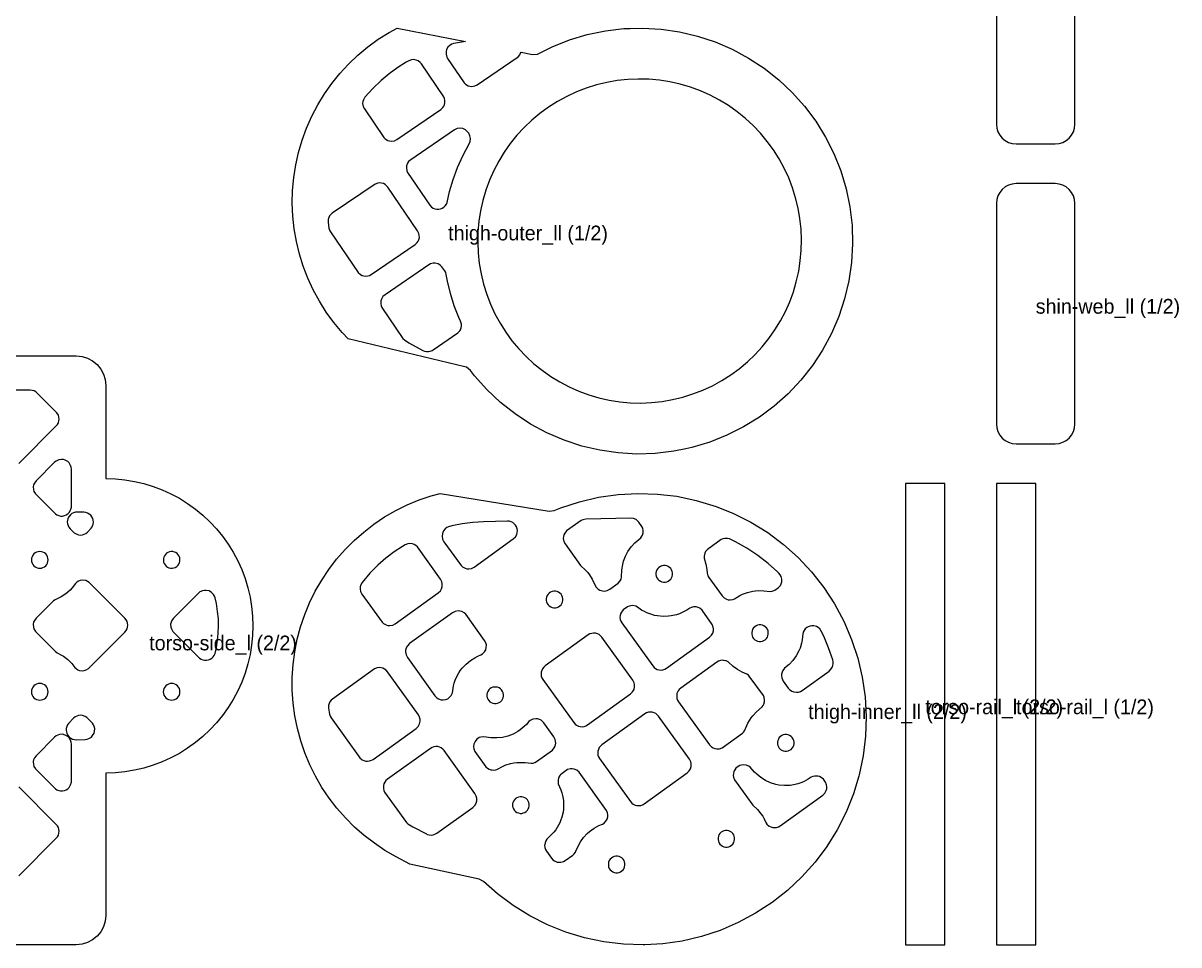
# Model space of a CAD drawing. Header units: millimetres. Extents: x 6 to 405, y 6 to 378.
# Drawn here: x 169.4 to 405, y 6 to 193.8 of the extents above; entities that cross this region are included whole.
import ezdxf

# ---------------------------------------------------------------- set-up
doc = ezdxf.new("R2010")
doc.units = ezdxf.units.MM
doc.layers.add('CUT', color=1, linetype='Continuous')
doc.layers.add('NOTE', color=3, linetype='Continuous')

msp = doc.modelspace()

# ---------------------------------------------------------------- linework, layer by layer
at = {"layer": 'CUT'}
for points in [[(367.8, 218.2), (367.8, 173.2), (367.88, 172.42), (368.1, 171.67), (368.47, 170.98), (368.97, 170.37), (369.58, 169.87), (370.27, 169.5), (371.02, 169.28), (371.8, 169.2), (379.8, 169.2), (380.58, 169.28), (381.33, 169.5), (382.02, 169.87), (382.63, 170.37), (383.13, 170.98), (383.5, 171.67), (383.72, 172.42), (383.8, 173.2), (383.8, 218.2)], [(12, 126), (180.28, 126), (181.45, 125.88), (182.57, 125.54), (183.61, 124.99), (184.52, 124.24), (185.27, 123.33), (185.82, 122.3), (186.16, 121.17), (186.28, 120), (186.28, 101), (188.24, 100.94), (190.19, 100.74), (192.13, 100.42), (194.04, 99.98), (195.92, 99.41), (197.76, 98.72), (199.55, 97.91), (201.28, 96.98), (202.94, 95.94), (204.54, 94.8), (206.06, 93.56), (207.49, 92.21), (208.83, 90.78), (210.08, 89.26), (211.22, 87.67), (212.26, 86), (213.18, 84.27), (213.99, 82.48), (214.68, 80.64), (215.25, 78.76), (215.7, 76.85), (216.02, 74.92), (216.21, 72.96), (216.28, 71), (216.21, 69.04), (216.02, 67.08), (215.7, 65.15), (215.25, 63.24), (214.68, 61.36), (213.99, 59.52), (213.18, 57.73), (212.26, 56), (211.22, 54.33), (210.08, 52.74), (208.83, 51.22), (207.49, 49.79), (206.06, 48.44), (204.54, 47.2), (202.94, 46.06), (201.28, 45.02), (199.55, 44.09), (197.76, 43.28), (195.92, 42.59), (194.04, 42.02), (192.13, 41.58), (190.19, 41.26), (188.24, 41.06), (186.28, 41), (186.28, 12), (186.16, 10.83), (185.82, 9.7), (185.27, 8.67), (184.52, 7.76), (183.61, 7.01), (182.57, 6.46), (181.45, 6.12), (180.28, 6), (12, 6)], [(168.55, 104.09), (176.19, 111.72), (176.44, 112.03), (176.62, 112.37), (176.73, 112.75), (176.77, 113.14), (176.73, 113.53), (176.62, 113.9), (176.32, 114.41), (172.32, 118.41), (172.02, 118.66), (171.67, 118.85), (171.3, 118.96), (170.91, 119), (163.36, 119)], [(168.55, 20.09), (176.19, 27.72), (176.44, 28.03), (176.62, 28.37), (176.73, 28.75), (176.77, 29.14), (176.73, 29.53), (176.62, 29.9), (176.44, 30.25), (176.19, 30.55), (168.55, 38.19)]]:
    msp.add_lwpolyline(points, dxfattribs=at)
for points in [[(337.72, 141.29), (336.85, 137.6), (335.66, 134.01), (334.17, 130.53), (332.37, 127.19), (330.29, 124.03), (327.95, 121.05), (325.35, 118.3), (322.53, 115.78), (319.49, 113.51), (316.27, 111.52), (312.89, 109.82), (309.37, 108.42), (305.75, 107.33), (304.49, 107.07), (302.04, 106.56), (298.28, 106.11), (294.49, 106), (290.71, 106.22), (286.96, 106.76), (283.28, 107.63), (279.68, 108.82), (276.2, 110.31), (272.87, 112.11), (269.7, 114.19), (266.73, 116.53), (263.97, 119.13), (261.45, 121.95), (260.63, 123.05), (259.82, 123.69), (259.49, 123.8), (235.72, 129.46), (234.44, 130.8), (232.77, 132.81), (231.23, 134.93), (229.82, 137.14), (228.57, 139.44), (227.47, 141.81), (226.53, 144.25), (225.75, 146.75), (225.13, 149.3), (224.69, 151.88), (224.41, 154.48), (224.3, 157.09), (224.36, 159.71), (224.6, 162.32), (225, 164.9), (225.58, 167.46), (226.32, 169.97), (227.22, 172.43), (228.28, 174.82), (229.49, 177.14), (230.86, 179.37), (232.36, 181.51), (234.01, 183.55), (235.78, 185.47), (237.68, 187.28), (239.69, 188.96), (241.8, 190.5), (244.01, 191.9), (245.67, 192.8), (259.61, 190.08), (257.66, 189.74), (257.15, 189.62), (256.78, 189.5), (256.45, 189.3), (256.03, 188.9), (255.75, 188.4), (255.65, 188.03), (255.63, 187.45), (255.78, 186.89), (255.96, 186.56), (259.33, 181.62), (259.61, 181.34), (260.12, 181.04), (260.5, 180.93), (260.89, 180.9), (261.47, 180.99), (261.99, 181.24), (270.11, 186.77), (270.41, 187.02), (270.66, 187.32), (270.84, 187.67), (270.91, 187.88), (273.24, 187.43), (274.27, 187.5), (277.27, 188.98), (280.79, 190.39), (284.41, 191.48), (288.12, 192.25), (291.88, 192.69), (293.16, 192.73), (295.67, 192.8), (299.45, 192.59), (303.19, 192.04), (306.88, 191.17), (310.48, 189.98), (313.95, 188.49), (317.29, 186.69), (320.45, 184.62), (323.43, 182.27), (326.18, 179.68), (328.7, 176.85), (330.97, 173.81), (332.96, 170.59), (334.66, 167.21), (336.06, 163.69), (337.15, 160.07), (337.92, 156.36), (338.37, 152.6), (338.48, 148.81), (338.26, 145.03), (337.72, 141.29)], [(255.31, 177.18), (255.42, 177.66), (255.42, 178.05), (255.34, 178.43), (255.18, 178.79), (250.64, 185.49), (250.39, 185.79), (249.92, 186.13), (249.55, 186.28), (248.97, 186.36), (248.58, 186.32), (248.03, 186.12), (247.51, 185.83), (245.8, 184.74), (244.05, 183.47), (242.39, 182.09), (240.73, 180.51), (239.08, 178.69), (238.79, 178.19), (238.67, 177.81), (238.64, 177.42), (238.73, 176.84), (238.99, 176.31), (242.96, 170.48), (243.24, 170.21), (243.75, 169.91), (244.13, 169.8), (244.52, 169.76), (245.1, 169.85), (245.62, 170.11), (254.55, 176.18), (254.98, 176.58), (255.2, 176.91), (255.31, 177.18)], [(327.02, 141.12), (327.5, 143.23), (327.83, 145.37), (328.03, 147.52), (328.08, 149.67), (327.99, 151.83), (327.76, 153.98), (327.39, 156.11), (326.88, 158.21), (326.24, 160.27), (325.46, 162.28), (324.55, 164.24), (323.52, 166.14), (322.37, 167.96), (321.09, 169.71), (319.71, 171.36), (318.22, 172.93), (316.63, 174.39), (314.95, 175.75), (313.19, 176.99), (311.34, 178.12), (309.43, 179.12), (307.46, 179.99), (305.43, 180.74), (303.36, 181.35), (301.25, 181.82), (299.12, 182.15), (296.96, 182.35), (294.81, 182.4), (292.65, 182.31), (290.5, 182.08), (288.37, 181.71), (286.27, 181.2), (284.21, 180.56), (282.2, 179.78), (280.24, 178.88), (278.34, 177.84), (276.52, 176.69), (274.77, 175.41), (273.12, 174.03), (271.55, 172.54), (270.09, 170.95), (268.73, 169.27), (267.49, 167.51), (266.36, 165.66), (265.36, 163.75), (264.49, 161.78), (263.74, 159.75), (263.13, 157.68), (262.66, 155.57), (262.33, 153.44), (262.13, 151.29), (262.08, 149.13), (262.17, 146.97), (262.4, 144.82), (262.77, 142.7), (263.28, 140.6), (263.92, 138.54), (264.7, 136.52), (265.6, 134.56), (266.64, 132.67), (267.79, 130.84), (269.07, 129.1), (270.45, 127.44), (271.94, 125.87), (273.53, 124.41), (275.21, 123.06), (276.97, 121.81), (278.82, 120.69), (280.73, 119.68), (282.7, 118.81), (284.73, 118.07), (286.8, 117.46), (288.91, 116.98), (291.04, 116.65), (293.19, 116.46), (295.35, 116.4), (297.51, 116.49), (299.66, 116.72), (301.79, 117.09), (303.88, 117.6), (305.95, 118.24), (307.96, 119.02), (309.92, 119.93), (311.82, 120.96), (313.64, 122.12), (315.38, 123.39), (317.04, 124.77), (318.61, 126.26), (320.07, 127.85), (321.43, 129.53), (322.67, 131.3), (323.79, 133.14), (324.8, 135.05), (325.67, 137.03), (326.42, 139.05), (327.02, 141.12)], [(260.54, 169.71), (260.6, 170.27), (260.51, 170.84), (260.26, 171.35), (259.89, 171.82), (259.59, 172.07), (259.05, 172.31), (258.47, 172.39), (257.89, 172.3), (257.37, 172.05), (248.44, 165.97), (248, 165.58), (247.79, 165.25), (247.6, 164.69), (247.56, 164.3), (247.65, 163.72), (247.81, 163.36), (252.3, 156.74), (252.69, 156.31), (253.01, 156.1), (253.37, 155.95), (253.75, 155.88), (254.13, 155.87), (254.51, 155.95), (254.87, 156.09), (255.2, 156.3), (255.48, 156.57), (255.7, 156.89), (255.85, 157.24), (256.36, 159.47), (257.08, 161.91), (257.98, 164.37), (259.04, 166.77), (260.4, 169.35), (260.54, 169.71)], [(250.08, 149.67), (250.19, 150.15), (250.18, 150.54), (250.1, 150.93), (249.85, 151.45), (243.77, 160.38), (243.52, 160.68), (243.22, 160.93), (242.87, 161.11), (242.49, 161.22), (242.1, 161.26), (241.71, 161.22), (241.16, 161.01), (232.44, 155.1), (232.14, 154.84), (231.9, 154.54), (231.72, 154.19), (231.6, 153.82), (231.58, 153.23), (231.76, 152.05), (231.88, 151.64), (232.08, 151.27), (237.73, 142.97), (238.17, 142.58), (238.51, 142.4), (238.89, 142.29), (239.28, 142.26), (239.67, 142.3), (240.04, 142.41), (240.39, 142.6), (249.32, 148.68), (249.75, 149.07), (249.96, 149.4), (250.08, 149.67)], [(383.8, 157.1), (383.72, 157.88), (383.5, 158.63), (383.13, 159.32), (382.63, 159.93), (382.02, 160.43), (381.33, 160.8), (380.58, 161.02), (379.8, 161.1), (371.8, 161.1), (371.02, 161.02), (370.27, 160.8), (369.58, 160.43), (368.97, 159.93), (368.47, 159.32), (368.1, 158.63), (367.88, 157.88), (367.8, 157.1), (367.8, 112.1), (367.88, 111.32), (368.1, 110.57), (368.47, 109.88), (368.97, 109.27), (369.58, 108.77), (370.27, 108.4), (371.02, 108.18), (371.8, 108.1), (379.8, 108.1), (380.58, 108.18), (381.33, 108.4), (382.02, 108.77), (382.63, 109.27), (383.13, 109.88), (383.5, 110.57), (383.72, 111.32), (383.8, 112.1), (383.8, 157.1)], [(258.7, 131.69), (258.77, 132.08), (258.75, 132.48), (258.72, 132.68), (258.59, 133.06), (258.24, 133.82), (257.32, 136.2), (256.54, 138.7), (255.92, 141.24), (255.69, 142.55), (255.57, 142.96), (255.37, 143.33), (254.79, 144.17), (254.51, 144.44), (254.01, 144.74), (253.43, 144.88), (253.04, 144.88), (252.47, 144.73), (252.13, 144.54), (243.2, 138.47), (242.77, 138.07), (242.47, 137.56), (242.36, 137.19), (242.34, 136.6), (242.42, 136.22), (242.57, 135.86), (246.86, 129.55), (247.17, 129.26), (248.08, 128.69), (250.88, 127.13), (251.24, 126.97), (251.64, 126.88), (252.04, 126.88), (252.43, 126.96), (252.8, 127.11), (252.98, 127.22), (258.06, 130.69), (258.34, 130.97), (258.45, 131.14), (258.55, 131.31), (258.7, 131.69)], [(171.59, 99.72), (171.51, 99.33), (171.54, 98.75), (171.65, 98.37), (171.95, 97.87), (176.01, 93.81), (176.33, 93.6), (176.7, 93.45), (177.08, 93.37), (177.47, 93.37), (177.86, 93.45), (178.22, 93.6), (178.55, 93.81), (178.82, 94.09), (179.12, 94.59), (179.27, 95.16), (179.28, 102.91), (179.24, 103.3), (179.12, 103.68), (178.82, 104.18), (178.55, 104.46), (178.04, 104.76), (177.67, 104.87), (177.28, 104.91), (176.7, 104.83), (176.17, 104.58), (175.86, 104.33), (172.09, 100.55), (171.74, 100.08), (171.59, 99.72)], [(357.3, 100), (349.3, 100), (349.3, 6), (357.3, 6), (357.3, 100)], [(375.8, 100), (367.8, 100), (367.8, 6), (375.8, 6), (375.8, 100)], [(340.65, 44.55), (339.83, 40.62), (339.74, 40.35), (338.66, 36.78), (337.17, 33.06), (335.36, 29.47), (333.25, 26.06), (330.84, 22.85), (328.17, 19.86), (325.24, 17.11), (322.09, 14.63), (318.73, 12.44), (315.19, 10.54), (311.5, 8.96), (307.69, 7.71), (303.78, 6.79), (299.81, 6.22), (296.16, 6.02), (295.81, 6), (291.8, 6.13), (287.81, 6.6), (283.88, 7.42), (280.04, 8.59), (276.32, 10.08), (272.74, 11.89), (269.33, 14), (266.11, 16.41), (263.29, 18.94), (262.38, 19.4), (248.28, 22.45), (245.46, 23.93), (243.19, 25.24), (241.02, 26.69), (238.94, 28.28), (236.97, 30.01), (235.11, 31.86), (233.39, 33.82), (231.79, 35.9), (230.33, 38.07), (229.02, 40.34), (227.86, 42.68), (226.86, 45.1), (226.01, 47.58), (225.33, 50.11), (224.82, 52.67), (224.48, 55.27), (224.3, 57.88), (224.3, 60.5), (224.47, 63.11), (224.81, 65.7), (225.32, 68.27), (225.99, 70.8), (226.83, 73.28), (227.83, 75.7), (228.98, 78.05), (230.29, 80.32), (231.74, 82.5), (233.33, 84.57), (235.06, 86.54), (236.91, 88.4), (238.87, 90.12), (240.95, 91.72), (243.12, 93.18), (245.39, 94.49), (247.73, 95.65), (250.15, 96.65), (252.63, 97.5), (254.46, 97.99), (276.66, 94.36), (277.69, 94.47), (279.01, 95.03), (282.82, 96.28), (286.73, 97.2), (290.7, 97.77), (294.7, 97.99), (298.72, 97.86), (302.7, 97.39), (306.63, 96.56), (310.66, 95.33), (314.19, 93.91), (317.78, 92.1), (321.19, 89.99), (324.4, 87.58), (327.39, 84.91), (330.14, 81.98), (332.62, 78.83), (334.81, 75.47), (336.71, 71.93), (338.29, 68.24), (339.54, 64.43), (340.46, 60.52), (341.03, 56.55), (341.25, 52.55), (341.12, 48.53), (340.65, 44.55)], [(178.55, 92.8), (178.45, 92.21), (178.49, 91.81), (178.6, 91.43), (178.78, 91.08), (179.04, 90.77), (179.87, 89.95), (180.37, 89.65), (180.75, 89.54), (181.14, 89.5), (181.53, 89.54), (181.9, 89.65), (182.25, 89.84), (182.55, 90.09), (183.32, 90.87), (183.54, 91.19), (183.74, 91.74), (183.78, 92.12), (183.75, 92.51), (183.64, 92.88), (183.46, 93.22), (183.22, 93.53), (182.93, 93.78), (182.59, 93.97), (182.23, 94.09), (181.84, 94.14), (180.52, 94.18), (180.12, 94.16), (179.74, 94.05), (179.38, 93.88), (179.07, 93.63), (178.7, 93.16), (178.55, 92.8)], [(270.05, 89.63), (270.15, 90.01), (270.18, 90.4), (270.13, 90.78), (270, 91.15), (269.81, 91.49), (269.55, 91.79), (269.24, 92.03), (268.89, 92.2), (268.52, 92.31), (268.13, 92.33), (263.29, 92.22), (261.08, 92.07), (258.94, 91.79), (256.82, 91.37), (256.12, 91.18), (255.78, 91.01), (255.47, 90.78), (255.11, 90.33), (254.89, 89.79), (254.83, 89.22), (254.94, 88.65), (255.2, 88.14), (258.7, 83.29), (258.99, 83.02), (259.5, 82.74), (259.88, 82.63), (260.27, 82.61), (260.85, 82.71), (261.37, 82.98), (269.34, 88.71), (269.76, 89.12), (270.05, 89.63)], [(295.67, 89.5), (295.8, 89.96), (295.82, 90.35), (295.71, 90.91), (295.55, 91.26), (294.94, 92.12), (294.68, 92.42), (294.37, 92.65), (293.84, 92.89), (293.26, 92.96), (284.11, 92.73), (283.52, 92.63), (283.16, 92.46), (280.21, 90.35), (279.83, 89.9), (279.66, 89.55), (279.56, 89.17), (279.53, 88.78), (279.64, 88.2), (279.91, 87.68), (283.06, 83.3), (284.08, 82.34), (284.5, 81.86), (284.84, 81.41), (285.41, 80.5), (285.95, 79.33), (286.21, 78.91), (286.62, 78.49), (286.95, 78.28), (287.51, 78.1), (287.9, 78.08), (288.48, 78.18), (289, 78.45), (290.74, 79.71), (291.11, 80.16), (291.29, 80.51), (291.39, 80.89), (291.45, 82.41), (291.63, 83.53), (291.79, 84.15), (292.19, 85.21), (292.7, 86.16), (293.36, 87.09), (294.13, 87.92), (295.32, 88.93), (295.54, 89.24), (295.67, 89.5)], [(254.73, 78.57), (254.87, 79.03), (254.87, 79.62), (254.79, 80), (254.52, 80.52), (249.79, 87.09), (249.5, 87.36), (249.17, 87.56), (248.8, 87.7), (248.22, 87.77), (247.83, 87.72), (247.29, 87.5), (246.77, 87.2), (245.09, 86.07), (243.37, 84.76), (241.75, 83.33), (240.13, 81.71), (238.53, 79.85), (238.25, 79.33), (238.14, 78.96), (238.12, 78.56), (238.22, 77.99), (238.49, 77.47), (242.62, 71.74), (242.91, 71.47), (243.42, 71.19), (243.8, 71.08), (244.19, 71.06), (244.77, 71.16), (245.29, 71.43), (254.06, 77.73), (254.48, 78.14), (254.73, 78.57)], [(323.94, 79.58), (324.04, 79.95), (324.06, 80.52), (323.91, 81.08), (323.73, 81.41), (323.48, 81.71), (323.2, 81.99), (321.28, 83.67), (319.15, 85.3), (316.92, 86.8), (314.6, 88.14), (313.4, 88.72), (313.02, 88.82), (312.43, 88.83), (312.05, 88.74), (311.69, 88.58), (308.91, 86.58), (308.53, 86.13), (308.36, 85.78), (308.23, 85.21), (308.25, 84.82), (308.59, 83.55), (308.77, 82.49), (308.83, 81.71), (308.99, 81.18), (309.18, 80.87), (311.88, 77.11), (312.28, 76.69), (312.78, 76.41), (313.15, 76.31), (313.53, 76.27), (314.1, 76.36), (314.45, 76.51), (315.48, 77.15), (316.05, 77.43), (317.06, 77.81), (318.16, 78.07), (318.73, 78.15), (319.36, 78.19), (320.43, 78.16), (321.68, 78), (322.09, 78.04), (322.29, 78.1), (322.66, 78.27), (323.39, 78.79), (323.77, 79.23), (323.94, 79.58)], [(171.17, 84.77), (171.14, 84.44), (171.17, 84.1), (171.27, 83.78), (171.43, 83.49), (171.64, 83.23), (171.9, 83.02), (172.19, 82.86), (172.51, 82.77), (172.84, 82.74), (173.17, 82.77), (173.49, 82.86), (173.79, 83.02), (174.04, 83.23), (174.26, 83.49), (174.41, 83.78), (174.51, 84.1), (174.54, 84.44), (174.51, 84.77), (174.41, 85.09), (174.26, 85.38), (174.04, 85.64), (173.79, 85.85), (173.49, 86.01), (173.17, 86.1), (172.84, 86.14), (172.51, 86.1), (172.19, 86.01), (171.9, 85.85), (171.64, 85.64), (171.43, 85.38), (171.27, 85.09), (171.17, 84.77)], [(198.04, 84.71), (198.02, 84.32), (198.07, 84), (198.19, 83.68), (198.36, 83.4), (198.59, 83.16), (198.86, 82.96), (199.17, 82.83), (199.49, 82.75), (199.82, 82.74), (200.15, 82.79), (200.46, 82.91), (200.75, 83.09), (200.99, 83.31), (201.18, 83.59), (201.32, 83.89), (201.4, 84.21), (201.41, 84.55), (201.35, 84.88), (201.24, 85.19), (201.06, 85.47), (200.83, 85.71), (200.56, 85.91), (200.26, 86.04), (199.93, 86.12), (199.6, 86.13), (199.27, 86.08), (198.96, 85.96), (198.68, 85.78), (198.43, 85.56), (198.24, 85.29), (198.1, 84.98), (198.04, 84.71)], [(301.72, 81.05), (301.8, 81.43), (301.8, 81.77), (301.74, 82.09), (301.61, 82.4), (301.42, 82.68), (301.19, 82.91), (300.91, 83.1), (300.6, 83.23), (300.28, 83.29), (299.94, 83.29), (299.62, 83.23), (299.31, 83.1), (299.03, 82.91), (298.8, 82.68), (298.61, 82.4), (298.48, 82.09), (298.42, 81.76), (298.42, 81.43), (298.48, 81.1), (298.61, 80.8), (298.8, 80.52), (299.03, 80.28), (299.31, 80.1), (299.62, 79.97), (299.95, 79.91), (300.28, 79.91), (300.61, 79.97), (300.91, 80.1), (301.19, 80.29), (301.43, 80.52), (301.61, 80.8), (301.72, 81.05)], [(171.59, 71.72), (171.51, 71.33), (171.54, 70.75), (171.65, 70.37), (171.95, 69.87), (175.97, 65.84), (176.4, 65.51), (177.16, 65.12), (177.65, 64.82), (178.56, 64.13), (179.36, 63.33), (179.99, 62.54), (180.27, 62.28), (180.59, 62.07), (180.95, 61.93), (181.52, 61.86), (181.91, 61.9), (182.27, 62.02), (182.77, 62.31), (190.19, 69.72), (190.44, 70.03), (190.62, 70.37), (190.73, 70.75), (190.77, 71.14), (190.73, 71.53), (190.62, 71.9), (190.44, 72.25), (190.19, 72.55), (182.88, 79.84), (182.56, 80.06), (182.21, 80.21), (181.64, 80.3), (181.07, 80.23), (180.71, 80.09), (180.38, 79.88), (180.1, 79.62), (179.41, 78.72), (179.02, 78.3), (178.17, 77.55), (177.22, 76.91), (176.66, 76.62), (175.95, 76.29), (175.62, 76.07), (172.09, 72.55), (171.74, 72.08), (171.59, 71.72)], [(199.59, 71.72), (199.51, 71.33), (199.54, 70.75), (199.65, 70.37), (199.95, 69.87), (205.38, 64.44), (205.7, 64.22), (206.06, 64.07), (206.44, 63.99), (206.82, 63.99), (207.2, 64.06), (207.56, 64.2), (207.89, 64.41), (208.17, 64.68), (208.39, 64.99), (208.55, 65.34), (208.84, 66.58), (209.08, 68.06), (209.22, 69.43), (209.27, 71.07), (209.23, 72.44), (209.08, 73.94), (208.82, 75.55), (208.55, 76.69), (208.43, 77.06), (208.23, 77.39), (207.84, 77.81), (207.33, 78.1), (206.77, 78.23), (206.39, 78.23), (206.01, 78.15), (205.49, 77.9), (205.19, 77.65), (200.09, 72.55), (199.74, 72.08), (199.59, 71.72)], [(279.36, 75.82), (279.45, 76.2), (279.45, 76.53), (279.38, 76.86), (279.25, 77.16), (279.07, 77.44), (278.83, 77.68), (278.55, 77.86), (278.25, 77.99), (277.92, 78.05), (277.59, 78.05), (277.26, 77.99), (276.95, 77.86), (276.68, 77.67), (276.44, 77.44), (276.26, 77.16), (276.13, 76.85), (276.06, 76.53), (276.06, 76.19), (276.13, 75.87), (276.26, 75.56), (276.44, 75.28), (276.68, 75.05), (276.96, 74.86), (277.26, 74.73), (277.59, 74.67), (277.92, 74.67), (278.25, 74.74), (278.56, 74.86), (278.84, 75.05), (279.07, 75.28), (279.26, 75.56), (279.36, 75.82)], [(263.71, 66.1), (263.84, 66.57), (263.85, 67.14), (263.76, 67.52), (263.49, 68.03), (259.64, 73.37), (259.36, 73.64), (258.84, 73.92), (258.47, 74.02), (258.07, 74.05), (257.5, 73.94), (256.98, 73.67), (248.2, 67.37), (247.78, 66.96), (247.58, 66.63), (247.4, 66.07), (247.37, 65.68), (247.48, 65.1), (247.75, 64.58), (253.38, 56.74), (253.78, 56.33), (254.11, 56.12), (254.66, 55.94), (255.04, 55.91), (255.61, 56.01), (255.97, 56.16), (256.43, 56.51), (256.67, 56.81), (256.92, 57.34), (257.17, 58.79), (257.31, 59.34), (257.51, 59.94), (257.96, 60.92), (258.24, 61.41), (258.59, 61.94), (258.94, 62.39), (259.72, 63.22), (260.6, 63.94), (261.51, 64.51), (262.08, 64.79), (262.75, 65.07), (263.08, 65.27), (263.48, 65.68), (263.71, 66.1)], [(309.99, 69.5), (310.13, 69.97), (310.15, 70.36), (310.1, 70.75), (309.89, 71.3), (307.81, 74.19), (307.36, 74.57), (307.01, 74.74), (306.63, 74.84), (306.04, 74.85), (305.66, 74.76), (305.3, 74.6), (304.69, 74.2), (303.74, 73.69), (303.22, 73.47), (302.61, 73.26), (301.51, 73.01), (300.94, 72.94), (299.87, 72.9), (298.73, 73.01), (298.11, 73.13), (297.56, 73.28), (296.56, 73.66), (296.05, 73.9), (295.5, 74.22), (294.64, 74.82), (294.28, 75), (293.71, 75.12), (293.32, 75.11), (292.94, 75.02), (292.58, 74.85), (291.76, 74.27), (291.38, 73.82), (291.21, 73.47), (291.11, 73.09), (291.08, 72.7), (291.14, 72.31), (291.26, 71.94), (291.46, 71.6), (297.76, 62.83), (298.02, 62.53), (298.33, 62.3), (298.68, 62.12), (299.06, 62.02), (299.45, 62), (299.84, 62.05), (300.21, 62.17), (300.55, 62.37), (309.32, 68.67), (309.74, 69.08), (309.99, 69.5)], [(321.23, 68.95), (321.31, 69.33), (321.31, 69.66), (321.25, 69.99), (321.12, 70.3), (320.94, 70.57), (320.7, 70.81), (320.42, 71), (320.11, 71.12), (319.79, 71.19), (319.45, 71.19), (319.13, 71.12), (318.82, 70.99), (318.54, 70.81), (318.31, 70.57), (318.12, 70.29), (317.99, 69.99), (317.93, 69.66), (317.93, 69.33), (318, 69), (318.12, 68.69), (318.31, 68.42), (318.55, 68.18), (318.82, 67.99), (319.13, 67.87), (319.46, 67.8), (319.79, 67.8), (320.12, 67.87), (320.43, 68), (320.7, 68.18), (320.94, 68.42), (321.12, 68.7), (321.23, 68.95)], [(334.37, 62.64), (334.47, 62.91), (334.53, 63.3), (334.52, 63.69), (334.43, 64.07), (333.58, 66.54), (332.6, 68.89), (332.11, 69.91), (331.78, 70.39), (331.49, 70.64), (331.15, 70.84), (330.6, 71), (330.21, 71.02), (329.83, 70.96), (329.46, 70.83), (329.13, 70.64), (328.84, 70.38), (328.61, 70.07), (328.44, 69.72), (328.34, 69.35), (328.22, 68.12), (328.09, 67.5), (327.78, 66.47), (327.54, 65.88), (327, 64.88), (326.33, 63.96), (325.55, 63.13), (324.62, 62.35), (324.26, 61.91), (324.1, 61.56), (324.01, 61.18), (323.99, 60.8), (324.04, 60.42), (324.17, 60.06), (324.36, 59.73), (325.39, 58.3), (325.65, 58), (326.13, 57.67), (326.5, 57.53), (327.08, 57.46), (327.47, 57.52), (327.84, 57.64), (328.18, 57.84), (333.7, 61.8), (334.12, 62.21), (334.37, 62.64)], [(293.95, 58.04), (294.07, 58.62), (294.06, 59.01), (293.97, 59.39), (293.7, 59.91), (287.4, 68.68), (287.14, 68.98), (286.83, 69.22), (286.48, 69.39), (286.1, 69.49), (285.71, 69.51), (285.32, 69.46), (284.95, 69.34), (284.61, 69.14), (275.84, 62.84), (275.54, 62.58), (275.3, 62.27), (275.13, 61.92), (275.03, 61.54), (275, 61.15), (275.05, 60.76), (275.18, 60.39), (275.38, 60.05), (281.68, 51.28), (281.94, 50.98), (282.25, 50.75), (282.6, 50.57), (282.98, 50.47), (283.37, 50.45), (283.76, 50.5), (284.13, 50.62), (284.47, 50.82), (293.24, 57.12), (293.66, 57.53), (293.95, 58.04)], [(320.42, 55.04), (320.55, 55.5), (320.56, 55.89), (320.46, 56.45), (320.3, 56.8), (317.44, 60.77), (317.3, 60.92), (316.96, 61.17), (316.01, 61.58), (315.01, 62.12), (314.13, 62.74), (313.11, 63.65), (312.75, 63.84), (312.56, 63.9), (312.17, 63.97), (311.97, 63.98), (311.57, 63.93), (311.19, 63.8), (310.84, 63.6), (303.47, 58.31), (303.17, 58.05), (302.93, 57.74), (302.7, 57.2), (302.64, 56.81), (302.69, 56.23), (302.81, 55.86), (303.01, 55.52), (309.31, 46.75), (309.72, 46.33), (310.05, 46.12), (310.42, 45.98), (310.8, 45.92), (311.39, 45.97), (311.93, 46.18), (316.08, 49.16), (316.23, 49.31), (316.48, 49.64), (316.92, 50.69), (317.17, 51.2), (317.45, 51.7), (317.8, 52.23), (318.15, 52.68), (318.88, 53.46), (320.07, 54.47), (320.29, 54.78), (320.42, 55.04)], [(250.23, 51.02), (250.36, 51.6), (250.34, 51.99), (250.25, 52.37), (249.99, 52.89), (243.69, 61.66), (243.43, 61.96), (243.12, 62.2), (242.76, 62.37), (242.38, 62.47), (241.99, 62.5), (241.6, 62.45), (241.06, 62.23), (232.5, 56.09), (232.2, 55.83), (231.96, 55.52), (231.79, 55.17), (231.69, 54.79), (231.68, 54.2), (231.89, 53.03), (232.02, 52.62), (232.23, 52.25), (238.09, 44.11), (238.54, 43.73), (238.89, 43.55), (239.27, 43.45), (239.66, 43.43), (240.05, 43.48), (240.42, 43.61), (240.76, 43.8), (249.53, 50.1), (249.95, 50.51), (250.23, 51.02)], [(171.17, 57.9), (171.14, 57.56), (171.17, 57.23), (171.27, 56.91), (171.43, 56.62), (171.64, 56.36), (171.9, 56.15), (172.19, 55.99), (172.51, 55.9), (172.84, 55.86), (173.17, 55.9), (173.49, 55.99), (173.79, 56.15), (174.04, 56.36), (174.26, 56.62), (174.41, 56.91), (174.51, 57.23), (174.54, 57.56), (174.51, 57.9), (174.41, 58.22), (174.26, 58.51), (174.04, 58.77), (173.79, 58.98), (173.49, 59.14), (173.17, 59.23), (172.84, 59.26), (172.51, 59.23), (172.19, 59.14), (171.9, 58.98), (171.64, 58.77), (171.43, 58.51), (171.27, 58.22), (171.17, 57.9)], [(198.04, 57.9), (198.01, 57.56), (198.04, 57.23), (198.14, 56.91), (198.3, 56.62), (198.51, 56.36), (198.77, 56.15), (199.06, 55.99), (199.38, 55.9), (199.71, 55.86), (200.04, 55.9), (200.36, 55.99), (200.66, 56.15), (200.91, 56.36), (201.13, 56.62), (201.28, 56.91), (201.38, 57.23), (201.41, 57.56), (201.38, 57.9), (201.28, 58.22), (201.13, 58.51), (200.91, 58.77), (200.66, 58.98), (200.36, 59.14), (200.04, 59.23), (199.71, 59.26), (199.38, 59.23), (199.06, 59.14), (198.77, 58.98), (198.51, 58.77), (198.3, 58.51), (198.14, 58.22), (198.04, 57.9)], [(267.26, 56.31), (267.34, 56.69), (267.34, 57.02), (267.28, 57.35), (267.15, 57.65), (266.96, 57.93), (266.73, 58.17), (266.45, 58.35), (266.14, 58.48), (265.82, 58.54), (265.48, 58.54), (265.16, 58.48), (264.85, 58.35), (264.57, 58.16), (264.34, 57.93), (264.15, 57.65), (264.02, 57.34), (263.96, 57.01), (263.96, 56.68), (264.02, 56.35), (264.15, 56.05), (264.34, 55.77), (264.57, 55.53), (264.85, 55.35), (265.16, 55.22), (265.49, 55.16), (265.82, 55.16), (266.15, 55.22), (266.45, 55.35), (266.73, 55.54), (266.97, 55.77), (267.15, 56.05), (267.26, 56.31)], [(178.32, 50.46), (178.23, 50.09), (178.21, 49.7), (178.33, 49.13), (178.49, 48.78), (178.86, 48.33), (179.17, 48.1), (179.51, 47.93), (179.89, 47.83), (180.27, 47.81), (182.11, 47.87), (182.49, 47.92), (182.86, 48.04), (183.35, 48.35), (183.61, 48.63), (183.9, 49.13), (184.01, 49.5), (184.03, 50.08), (183.95, 50.46), (183.8, 50.82), (183.59, 51.14), (182.41, 52.32), (182.08, 52.54), (181.53, 52.73), (181.14, 52.77), (180.75, 52.73), (180.37, 52.62), (180.03, 52.44), (179.72, 52.19), (178.71, 51.13), (178.48, 50.81), (178.32, 50.46)], [(277.86, 46.49), (277.99, 47.07), (277.97, 47.46), (277.88, 47.84), (277.62, 48.36), (275.55, 51.23), (275.3, 51.52), (275, 51.76), (274.65, 51.93), (274.28, 52.04), (273.9, 52.07), (273.33, 51.97), (272.81, 51.72), (272.51, 51.48), (272.03, 50.93), (271.58, 50.48), (270.75, 49.8), (270.23, 49.45), (269.28, 48.94), (268.22, 48.53), (267.11, 48.27), (265.98, 48.15), (265.41, 48.15), (264.77, 48.19), (263.32, 48.42), (262.75, 48.35), (262.38, 48.22), (261.9, 47.9), (261.54, 47.45), (261.31, 46.91), (261.25, 46.34), (261.31, 45.95), (261.52, 45.42), (263.77, 42.28), (264.07, 42.01), (264.41, 41.8), (264.79, 41.67), (264.98, 41.63), (265.38, 41.61), (265.78, 41.67), (265.97, 41.73), (267.26, 42.4), (267.85, 42.65), (268.87, 42.96), (269.43, 43.07), (270.06, 43.16), (271.13, 43.19), (271.77, 43.15), (272.95, 43), (273.36, 43.04), (273.74, 43.17), (274.1, 43.37), (277.31, 45.69), (277.69, 46.14), (277.86, 46.49)], [(305.46, 41.87), (305.6, 42.34), (305.61, 42.93), (305.52, 43.31), (305.25, 43.83), (298.95, 52.6), (298.69, 52.9), (298.38, 53.13), (298.03, 53.31), (297.65, 53.41), (297.26, 53.43), (296.87, 53.38), (296.5, 53.26), (296.16, 53.06), (287.39, 46.76), (287.09, 46.5), (286.85, 46.19), (286.68, 45.84), (286.58, 45.46), (286.55, 45.07), (286.6, 44.68), (286.73, 44.31), (286.93, 43.97), (293.23, 35.2), (293.49, 34.9), (293.8, 34.66), (294.15, 34.49), (294.53, 34.39), (294.92, 34.37), (295.31, 34.42), (295.68, 34.54), (296.02, 34.74), (304.79, 41.04), (305.21, 41.45), (305.46, 41.87)], [(171.59, 43.72), (171.51, 43.33), (171.54, 42.75), (171.65, 42.37), (171.95, 41.87), (176.01, 37.81), (176.33, 37.6), (176.7, 37.45), (177.08, 37.37), (177.47, 37.37), (177.86, 37.45), (178.22, 37.6), (178.55, 37.81), (178.82, 38.09), (179.12, 38.59), (179.27, 39.16), (179.28, 46.91), (179.24, 47.3), (179.12, 47.68), (178.82, 48.18), (178.55, 48.46), (178.04, 48.76), (177.47, 48.9), (176.89, 48.87), (176.51, 48.76), (176.17, 48.58), (175.86, 48.33), (172.09, 44.55), (171.74, 44.08), (171.59, 43.72)], [(326.49, 46.65), (326.55, 46.97), (326.55, 47.31), (326.49, 47.63), (326.36, 47.94), (326.17, 48.22), (325.94, 48.45), (325.66, 48.64), (325.35, 48.77), (325.02, 48.83), (324.69, 48.83), (324.36, 48.77), (324.06, 48.64), (323.78, 48.45), (323.54, 48.22), (323.36, 47.94), (323.23, 47.63), (323.17, 47.3), (323.17, 46.97), (323.23, 46.64), (323.36, 46.34), (323.55, 46.06), (323.78, 45.82), (324.06, 45.64), (324.37, 45.51), (324.7, 45.45), (325.03, 45.45), (325.36, 45.51), (325.66, 45.64), (325.94, 45.83), (326.18, 46.06), (326.36, 46.34), (326.49, 46.65)], [(261.74, 34.85), (261.88, 35.32), (261.89, 35.91), (261.8, 36.29), (261.53, 36.81), (255.24, 45.58), (254.98, 45.88), (254.67, 46.12), (254.31, 46.29), (253.93, 46.39), (253.54, 46.42), (253.15, 46.36), (252.78, 46.24), (252.44, 46.04), (243.67, 39.74), (243.38, 39.48), (243.14, 39.17), (242.97, 38.82), (242.87, 38.44), (242.86, 37.85), (242.95, 37.47), (243.11, 37.12), (247.56, 30.92), (247.88, 30.64), (248.87, 30.05), (251.63, 28.6), (251.82, 28.51), (252.2, 28.4), (252.6, 28.37), (253, 28.42), (253.38, 28.54), (253.73, 28.74), (261.08, 34.02), (261.5, 34.43), (261.74, 34.85)], [(333.13, 37.43), (333.23, 37.81), (333.25, 38.2), (333.2, 38.59), (332.98, 39.13), (332.56, 39.73), (332.27, 40), (331.76, 40.28), (331.38, 40.38), (330.79, 40.39), (330.41, 40.3), (330.05, 40.14), (329.44, 39.74), (328.49, 39.23), (327.96, 39.01), (327.36, 38.8), (326.81, 38.66), (325.75, 38.48), (324.62, 38.44), (323.48, 38.55), (322.86, 38.67), (321.77, 39), (320.74, 39.48), (319.77, 40.08), (318.94, 40.76), (318.49, 41.21), (317.64, 42.2), (317.33, 42.42), (316.8, 42.64), (316.22, 42.7), (315.84, 42.64), (315.48, 42.52), (315.15, 42.32), (314.72, 41.97), (314.48, 41.66), (314.31, 41.31), (314.21, 40.93), (314.18, 40.54), (314.24, 40.15), (314.45, 39.6), (317.96, 34.71), (318.18, 34.44), (319.12, 33.56), (319.81, 32.73), (320.16, 32.2), (320.44, 31.71), (320.81, 30.95), (321.03, 30.62), (321.48, 30.22), (321.83, 30.04), (322.22, 29.93), (322.61, 29.9), (323.01, 29.94), (323.39, 30.07), (323.74, 30.27), (332.42, 36.51), (332.84, 36.92), (333.13, 37.43)], [(288.46, 31.64), (288.59, 32.11), (288.61, 32.49), (288.56, 32.87), (288.35, 33.41), (282.74, 41.21), (282.3, 41.58), (281.76, 41.82), (281.37, 41.88), (280.98, 41.87), (280.41, 41.71), (280.08, 41.51), (279.28, 40.94), (278.98, 40.67), (278.85, 40.52), (278.64, 40.17), (278.56, 39.99), (278.46, 39.6), (278.45, 39.2), (278.51, 38.8), (279.02, 37.6), (279.22, 37), (279.37, 36.45), (279.55, 35.39), (279.59, 34.76), (279.55, 33.68), (279.47, 33.05), (279.23, 32.01), (279.05, 31.47), (278.81, 30.88), (278.3, 29.93), (277.99, 29.46), (277.6, 28.96), (277.22, 28.53), (276.18, 27.52), (275.96, 27.19), (275.81, 26.82), (275.74, 26.42), (275.73, 26.22), (275.78, 25.82), (275.91, 25.44), (276.11, 25.1), (277.15, 23.65), (277.4, 23.35), (277.72, 23.11), (278.25, 22.88), (278.64, 22.82), (279.03, 22.83), (279.6, 22.99), (279.94, 23.19), (281.46, 24.29), (281.77, 24.56), (282.02, 24.89), (282.11, 25.08), (282.48, 26), (283.02, 27.01), (283.65, 27.88), (284.42, 28.71), (284.9, 29.13), (285.82, 29.79), (286.77, 30.3), (287.5, 30.61), (287.83, 30.81), (288.23, 31.22), (288.46, 31.64)], [(272.5, 33.95), (272.58, 34.33), (272.58, 34.66), (272.51, 34.99), (272.39, 35.3), (272.2, 35.57), (271.97, 35.81), (271.69, 35.99), (271.38, 36.12), (271.05, 36.19), (270.72, 36.19), (270.39, 36.12), (270.09, 35.99), (269.81, 35.81), (269.57, 35.57), (269.39, 35.29), (269.26, 34.99), (269.2, 34.66), (269.2, 34.33), (269.26, 34), (269.39, 33.69), (269.58, 33.41), (269.81, 33.18), (270.09, 32.99), (270.4, 32.87), (270.72, 32.8), (271.06, 32.8), (271.38, 32.87), (271.69, 33), (271.97, 33.18), (272.2, 33.42), (272.39, 33.69), (272.5, 33.95)], [(314.38, 27.14), (314.45, 27.46), (314.45, 27.8), (314.38, 28.12), (314.25, 28.43), (314.07, 28.71), (313.83, 28.94), (313.56, 29.13), (313.25, 29.26), (312.92, 29.32), (312.59, 29.32), (312.26, 29.25), (311.95, 29.13), (311.68, 28.94), (311.44, 28.71), (311.26, 28.43), (311.13, 28.12), (311.06, 27.79), (311.06, 27.46), (311.13, 27.13), (311.26, 26.83), (311.44, 26.55), (311.68, 26.31), (311.96, 26.13), (312.26, 26), (312.59, 25.94), (312.92, 25.94), (313.25, 26), (313.56, 26.13), (313.84, 26.32), (314.07, 26.55), (314.26, 26.83), (314.38, 27.14)], [(292.03, 21.9), (292.09, 22.23), (292.09, 22.56), (292.03, 22.89), (291.9, 23.19), (291.71, 23.47), (291.48, 23.71), (291.2, 23.89), (290.89, 24.02), (290.56, 24.08), (290.23, 24.08), (289.9, 24.02), (289.6, 23.89), (289.32, 23.7), (289.08, 23.47), (288.9, 23.19), (288.77, 22.88), (288.71, 22.56), (288.71, 22.22), (288.77, 21.9), (288.9, 21.59), (289.09, 21.31), (289.32, 21.08), (289.6, 20.89), (289.91, 20.76), (290.24, 20.7), (290.57, 20.7), (290.9, 20.76), (291.2, 20.89), (291.48, 21.08), (291.72, 21.31), (291.9, 21.59), (292.03, 21.9)]]:
    msp.add_lwpolyline(points, close=True, dxfattribs=at)

# ---------------------------------------------------------------- texts
at = {"layer": 'NOTE'}
for s, p in [('thigh-outer_ll (1/2)', (256.06, 149.54)), ('shin-web_ll (1/2)', (375.8, 134.6)), ('torso-side_l (2/2)', (195.14, 66.01)), ('thigh-inner_ll (2/2)', (329.44, 52.01)), ('torso-rail_l (2/2)', (353.3, 53)), ('torso-rail_l (1/2)', (371.8, 53))]:
    msp.add_text(s, height=3, dxfattribs=at).set_placement(p)

doc.saveas('drawing.dxf')
